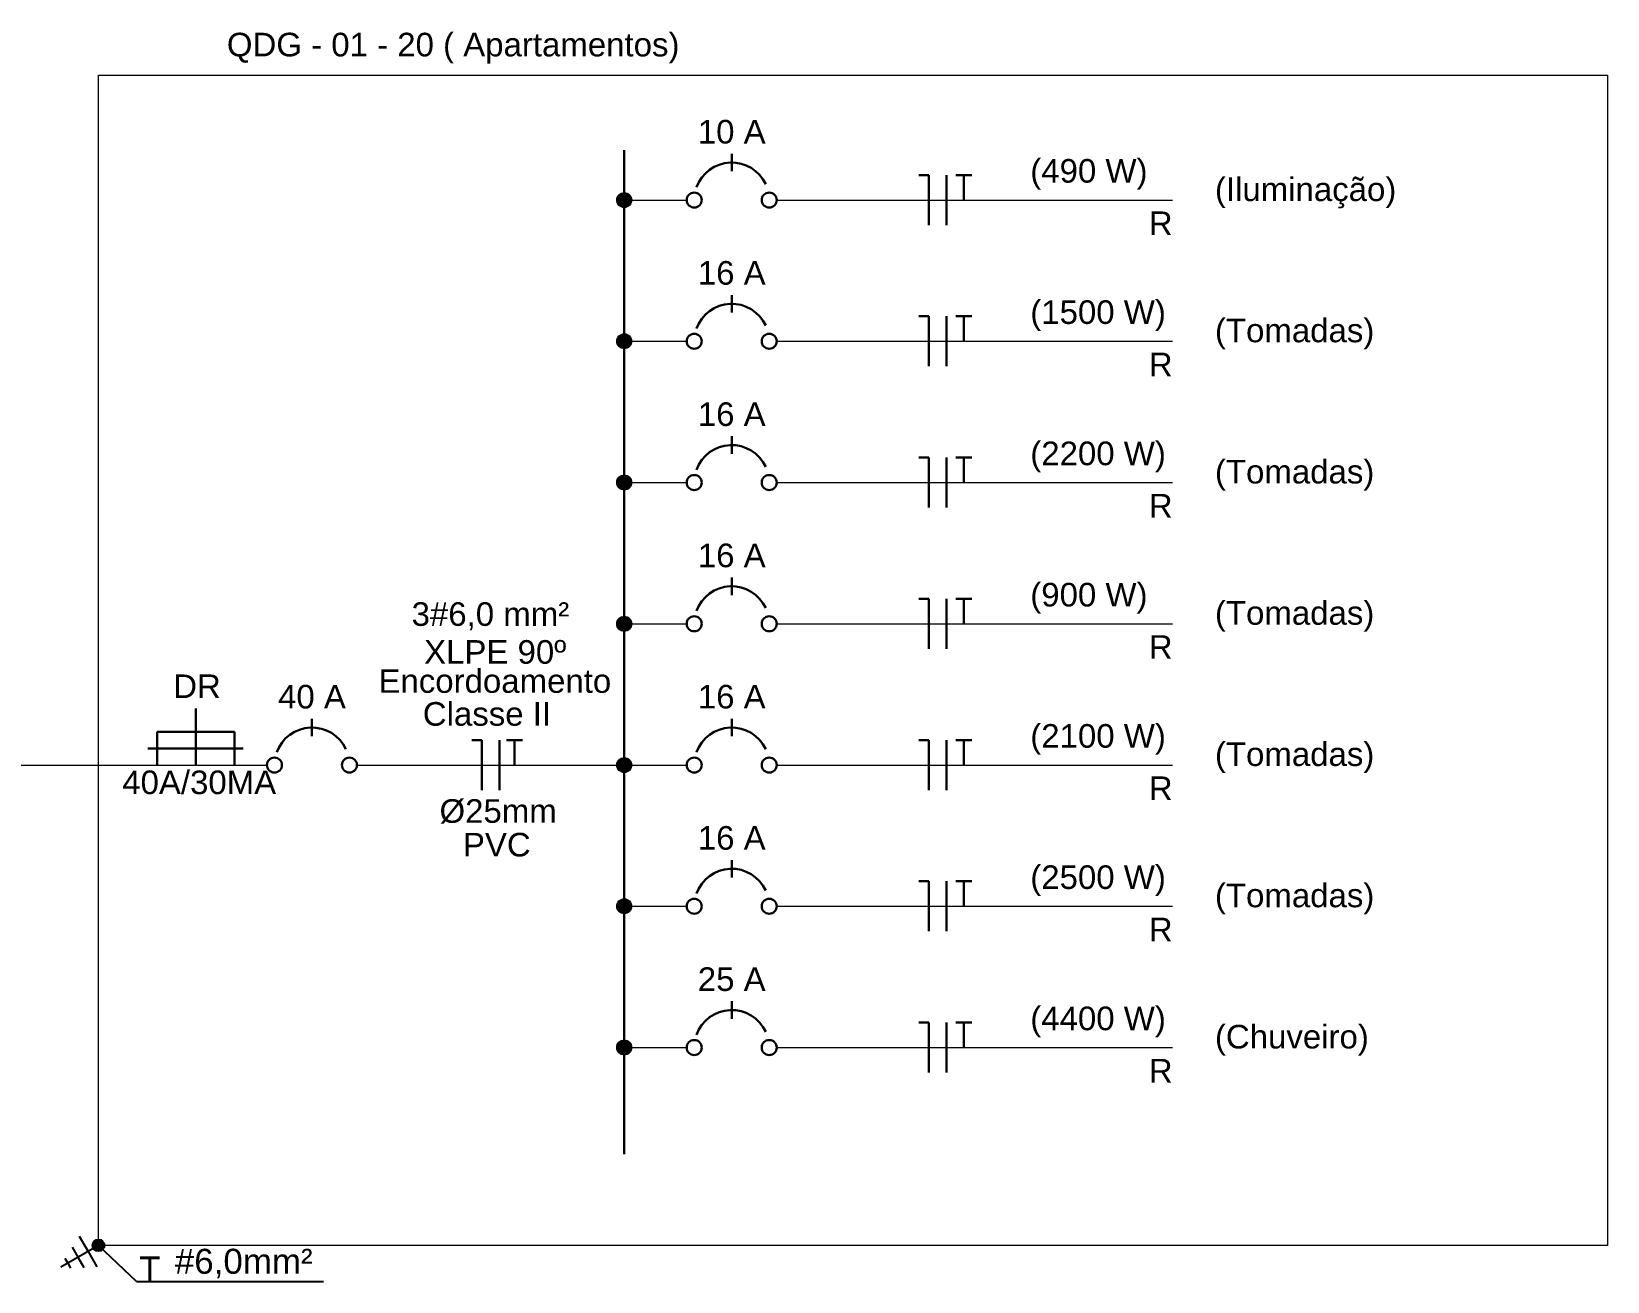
# Model space of a CAD drawing. Header units: millimetres. Extents: x 412 to 646, y 331 to 411.
# Drawn here: x 472.72 to 479.4, y 369.2 to 374.5 of the extents above; entities that cross this region are included whole.
import ezdxf

# ---------------------------------------------------------------- set-up
doc = ezdxf.new("R2010")
doc.units = ezdxf.units.MM
doc.linetypes.add('CONTINU', pattern=[0])
for name, color, linetype in [('Chamada', 4, 'Continuous'), ('Elétrico', 5, 'Continuous'), ('Texto - Elétrica', 3, 'Continuous')]:
    doc.layers.add(name, color=color, linetype=linetype)
for name, color, linetype, lineweight in [('DI-Barramento', 6, 'Continuous', 30), ('DI-Disjuntor', 1, 'Continuous', 30), ('DI-Fios', 3, 'Continuous', 30), ('DI-Linhas do diagrama', 9, 'Continuous', 20), ('DI-Textos do diagrama', 7, 'Continuous', 20), ('DI-Título do diagrama', 3, 'Continuous', 30), ('EL-Fios', 1, 'Continuous', 30)]:
    doc.layers.add(name, color=color, linetype=linetype, lineweight=lineweight)
doc.styles.add('ARIAL', font='arial.ttf')

msp = doc.modelspace()

# ---------------------------------------------------------------- hatches: boundary and pattern name
at = {"layer": 'Elétrico'}
msp.add_hatch(color=256, dxfattribs=at).paths.add_polyline_path([(473.029995, 369.35712, 1), (472.979995, 369.35712, 1)])

# ---------------------------------------------------------------- linework, layer by layer
at = {"layer": 'Chamada'}
for q in [(473.004995, 369.35712), (473.957706, 369.20416)]:
    msp.add_line((473.165674, 369.20416), q, dxfattribs=at)
at = {"layer": 'DI-Barramento', "linetype": 'Continuous'}
msp.add_line((475.232207, 373.997025), (475.232207, 369.743425), dxfattribs=at)
at = {"layer": 'DI-Disjuntor', "linetype": 'Continuous'}
for p, q in [((475.687607, 373.907025), (475.687607, 373.981175)), ((475.687607, 373.308675), (475.687607, 373.382825)), ((475.687607, 372.710375), (475.687607, 372.784475)), ((475.687607, 372.112025), (475.687607, 372.186125)), ((473.909362, 371.513625), (473.909362, 371.587775)), ((475.687607, 371.513675), (475.687607, 371.587775)), ((475.687607, 370.915325), (475.687607, 370.989425)), ((475.687607, 370.316975), (475.687607, 370.391075))]:
    msp.add_line(p, q, dxfattribs=at)
for centre in [(475.528757, 373.785225), (475.846457, 373.785225), (475.528757, 373.186925), (475.846457, 373.186925), (475.528757, 372.588575), (475.846457, 372.588575), (475.528757, 371.990225), (475.846457, 371.990225), (473.750512, 371.391875), (474.068212, 371.391875), (475.528757, 371.391875), (475.846457, 371.391875), (475.528757, 370.793525), (475.846457, 370.793525), (475.528757, 370.195175), (475.846457, 370.195175)]:
    msp.add_circle(centre, 0.03177, dxfattribs=at)
for centre in [(475.687607, 373.785225), (475.687607, 373.186925), (475.687607, 372.588575), (475.687607, 371.990225), (473.909362, 371.391875), (475.687607, 371.391875), (475.687607, 370.793525), (475.687607, 370.195175)]:
    msp.add_arc(centre, 0.15885, 25, 160, dxfattribs=at)
at = {"layer": 'DI-Fios', "linetype": 'Continuous'}
for p, q in [((476.480578, 373.891125), (476.522928, 373.891125)), ((476.522928, 373.679325), (476.522928, 373.891125)), ((476.597028, 373.679325), (476.597028, 373.891125)), ((476.637278, 373.891125), (476.705078, 373.891125)), ((476.671178, 373.785225), (476.671178, 373.891125)), ((476.480578, 373.292825), (476.522928, 373.292825)), ((476.522928, 373.081025), (476.522928, 373.292825)), ((476.597028, 373.081025), (476.597028, 373.292825)), ((476.637278, 373.292825), (476.705078, 373.292825)), ((476.671178, 373.186925), (476.671178, 373.292825)), ((476.480578, 372.694475), (476.522928, 372.694475)), ((476.522928, 372.482675), (476.522928, 372.694475)), ((476.597028, 372.482675), (476.597028, 372.694475)), ((476.637278, 372.694475), (476.705078, 372.694475)), ((476.671178, 372.588575), (476.671178, 372.694475)), ((476.480578, 372.096125), (476.522928, 372.096125)), ((476.522928, 371.884325), (476.522928, 372.096125)), ((476.597028, 371.884325), (476.597028, 372.096125)), ((476.637278, 372.096125), (476.705078, 372.096125)), ((476.671178, 371.990225), (476.671178, 372.096125)), ((474.587261, 371.497777), (474.629611, 371.497777)), ((474.629611, 371.28598), (474.629611, 371.49778)), ((474.703711, 371.285978), (474.703711, 371.497778)), ((474.733361, 371.497777), (474.801161, 371.497777)), ((474.767261, 371.391877), (474.767261, 371.497777)), ((476.480578, 371.497775), (476.522928, 371.497775)), ((476.522928, 371.285975), (476.522928, 371.497775)), ((476.597028, 371.285975), (476.597028, 371.497775)), ((476.637278, 371.497775), (476.705078, 371.497775)), ((476.671178, 371.391875), (476.671178, 371.497775)), ((476.480578, 370.899425), (476.522928, 370.899425)), ((476.522928, 370.687625), (476.522928, 370.899425)), ((476.597028, 370.687625), (476.597028, 370.899425)), ((476.637278, 370.899425), (476.705078, 370.899425)), ((476.671178, 370.793525), (476.671178, 370.899425)), ((476.480578, 370.301075), (476.522928, 370.301075)), ((476.522928, 370.089275), (476.522928, 370.301075)), ((476.597028, 370.089275), (476.597028, 370.301075)), ((476.637278, 370.301075), (476.705078, 370.301075)), ((476.671178, 370.195175), (476.671178, 370.301075))]:
    msp.add_line(p, q, dxfattribs=at)
at = {"layer": 'DI-Linhas do diagrama', "linetype": 'Continuous'}
for p, q in [((475.264007, 373.785225), (475.496957, 373.785225)), ((475.878207, 373.785225), (477.555428, 373.785225)), ((475.264007, 373.186925), (475.496957, 373.186925)), ((475.878207, 373.186925), (477.555428, 373.186925)), ((475.264007, 372.588575), (475.496957, 372.588575)), ((475.878207, 372.588575), (477.555428, 372.588575)), ((475.264007, 371.990225), (475.496957, 371.990225)), ((475.878207, 371.990225), (477.555428, 371.990225)), ((470.572062, 371.391875), (473.718742, 371.391875)), ((474.099982, 371.391875), (475.232207, 371.391875)), ((475.264007, 371.391875), (475.496957, 371.391875)), ((475.878207, 371.391875), (477.555428, 371.391875)), ((475.264007, 370.793525), (475.496957, 370.793525)), ((475.878207, 370.793525), (477.555428, 370.793525)), ((475.264007, 370.195175), (475.496957, 370.195175)), ((475.878207, 370.195175), (477.555428, 370.195175))]:
    msp.add_line(p, q, dxfattribs=at)
at = {"layer": 'DI-Linhas do diagrama', "ltscale": 0.05}
msp.add_lwpolyline([(473.004995, 369.35712), (473.004995, 374.314725), (479.397845, 374.314725), (479.397845, 369.35712), (473.004995, 369.35712)], close=True, dxfattribs=at)
at = {"layer": 'DI-Linhas do diagrama', "linetype": 'Continuous', "const_width": 0.03177}
for points in [[(475.248092, 373.785225, 1), (475.216322, 373.785225, 1)], [(475.248092, 373.186925, 1), (475.216322, 373.186925, 1)], [(475.248092, 372.588575, 1), (475.216322, 372.588575, 1)], [(475.248092, 371.990225, 1), (475.216322, 371.990225, 1)], [(475.248092, 371.391875, 1), (475.216322, 371.391875, 1)], [(475.248092, 370.793525, 1), (475.216322, 370.793525, 1)], [(475.248092, 370.195175, 1), (475.216322, 370.195175, 1)]]:
    msp.add_lwpolyline(points, format="xyb", close=True, dxfattribs=at)
at = {"layer": 'DI-Linhas do diagrama', "linetype": 'Continuous'}
for centre in [(475.232207, 373.785225), (475.232207, 373.186925), (475.232207, 372.588575), (475.232207, 371.990225), (475.232207, 371.391875), (475.232207, 370.793525), (475.232207, 370.195175)]:
    msp.add_circle(centre, 0.03177, dxfattribs=at)
at = {"layer": 'EL-Fios'}
for p, q in [((473.417118, 371.391875), (473.417118, 371.630744)), ((473.253461, 371.391875), (473.253461, 371.532081)), ((473.253461, 371.532081), (473.580775, 371.532081)), ((473.580775, 371.391875), (473.580775, 371.532081)), ((473.617786, 371.461978), (473.213552, 371.461978))]:
    msp.add_line(p, q, dxfattribs=at)
at = {"layer": 'Elétrico'}
for p, q in [((473.004995, 369.35712), (472.845169, 369.264844)), ((472.892932, 369.350041), (472.917882, 369.306825)), ((472.923684, 369.396777), (472.961184, 369.331825)), ((472.86218, 369.303305), (472.874581, 369.281825)), ((472.874581, 369.281825), (472.886983, 369.260345)), ((472.917882, 369.306825), (472.942833, 369.263609)), ((472.961184, 369.331825), (472.998684, 369.266873))]:
    msp.add_line(p, q, dxfattribs=at)
msp.add_circle((473.004995, 369.35712), 0.025, dxfattribs=at)

# ---------------------------------------------------------------- texts
at = {"layer": 'DI-Textos do diagrama', "linetype": 'CONTINU', "style": 'ARIAL'}
for s, p in [('(490 W)', (476.95254, 373.858956)), ('(Iluminação)', (477.734789, 373.780956)), ('(1500 W)', (476.95254, 373.260456)), ('(Tomadas)', (477.734789, 373.182956)), ('(2200 W)', (476.95254, 372.661956)), ('(Tomadas)', (477.734789, 372.584606)), ('(900 W)', (476.95254, 372.063606)), ('(Tomadas)', (477.734789, 371.986256)), ('3#6,0 mm²', (474.33157, 371.98143)), ('XLPE 90º', (474.384384, 371.820979)), ('Encordoamento', (474.191133, 371.697771)), ('Classe II', (474.379016, 371.558494)), ('(2100 W)', (476.95254, 371.465256)), ('(Tomadas)', (477.734789, 371.387906)), ('%%C25mm', (474.449744, 371.147107)), ('PVC', (474.548956, 371.004541)), ('(2500 W)', (476.95254, 370.866906)), ('(Tomadas)', (477.734789, 370.789556)), ('(4400 W)', (476.95254, 370.268556)), ('(Chuveiro)', (477.734789, 370.191206))]:
    msp.add_text(s, height=0.1, dxfattribs=at).set_placement(p)
at = {"layer": 'DI-Textos do diagrama', "style": 'ARIAL'}
for s, p in [('DR', (473.321665, 371.675682)), ('40A/30MA', (473.105613, 371.268675))]:
    msp.add_text(s, height=0.1, dxfattribs=at).set_placement(p)
at = {"layer": 'DI-Textos do diagrama', "char_height": 0.1, "line_spacing_factor": 0.798, "style": 'ARIAL'}
for s, insert, width, attachment_point in [('10 A', (475.687757, 374.023322), 0.33149275, 8), ('R', (477.555578, 373.636972), 0.10748139, 9), ('16 A', (475.687757, 373.425322), 0.33149275, 8), ('R', (477.555578, 373.038672), 0.10748139, 9), ('16 A', (475.687757, 372.826822), 0.33149275, 8), ('R', (477.555578, 372.440322), 0.10748139, 9), ('16 A', (475.687757, 372.228472), 0.33149275, 8), ('R', (477.555578, 371.841972), 0.10748139, 9), ('40 A', (473.909512, 371.630122), 0.33149275, 8), ('16 A', (475.687757, 371.630122), 0.33149275, 8), ('R', (477.555578, 371.243622), 0.10748139, 9), ('16 A', (475.687757, 371.031772), 0.33149275, 8), ('R', (477.555578, 370.645272), 0.10748139, 9), ('25 A', (475.687757, 370.433422), 0.33149275, 8), ('R', (477.555578, 370.046922), 0.10748139, 9)]:
    msp.add_mtext(s, dxfattribs=dict(at, insert=insert, width=width, attachment_point=attachment_point))
at = {"layer": 'DI-Título do diagrama', "linetype": 'CONTINU', "style": 'ARIAL'}
msp.add_text('QDG - 01 - 20 ( Apartamentos)', height=0.1, dxfattribs=at).set_placement((473.548922, 374.393826))
at = {"layer": 'Texto - Elétrica', "linetype": 'CONTINU', "style": 'ARIAL'}
for s, p in [('T', (473.177253, 369.204215)), ('#6,0mm²', (473.328588, 369.236756))]:
    msp.add_text(s, height=0.1059, dxfattribs=at).set_placement(p)

doc.saveas('drawing.dxf')
